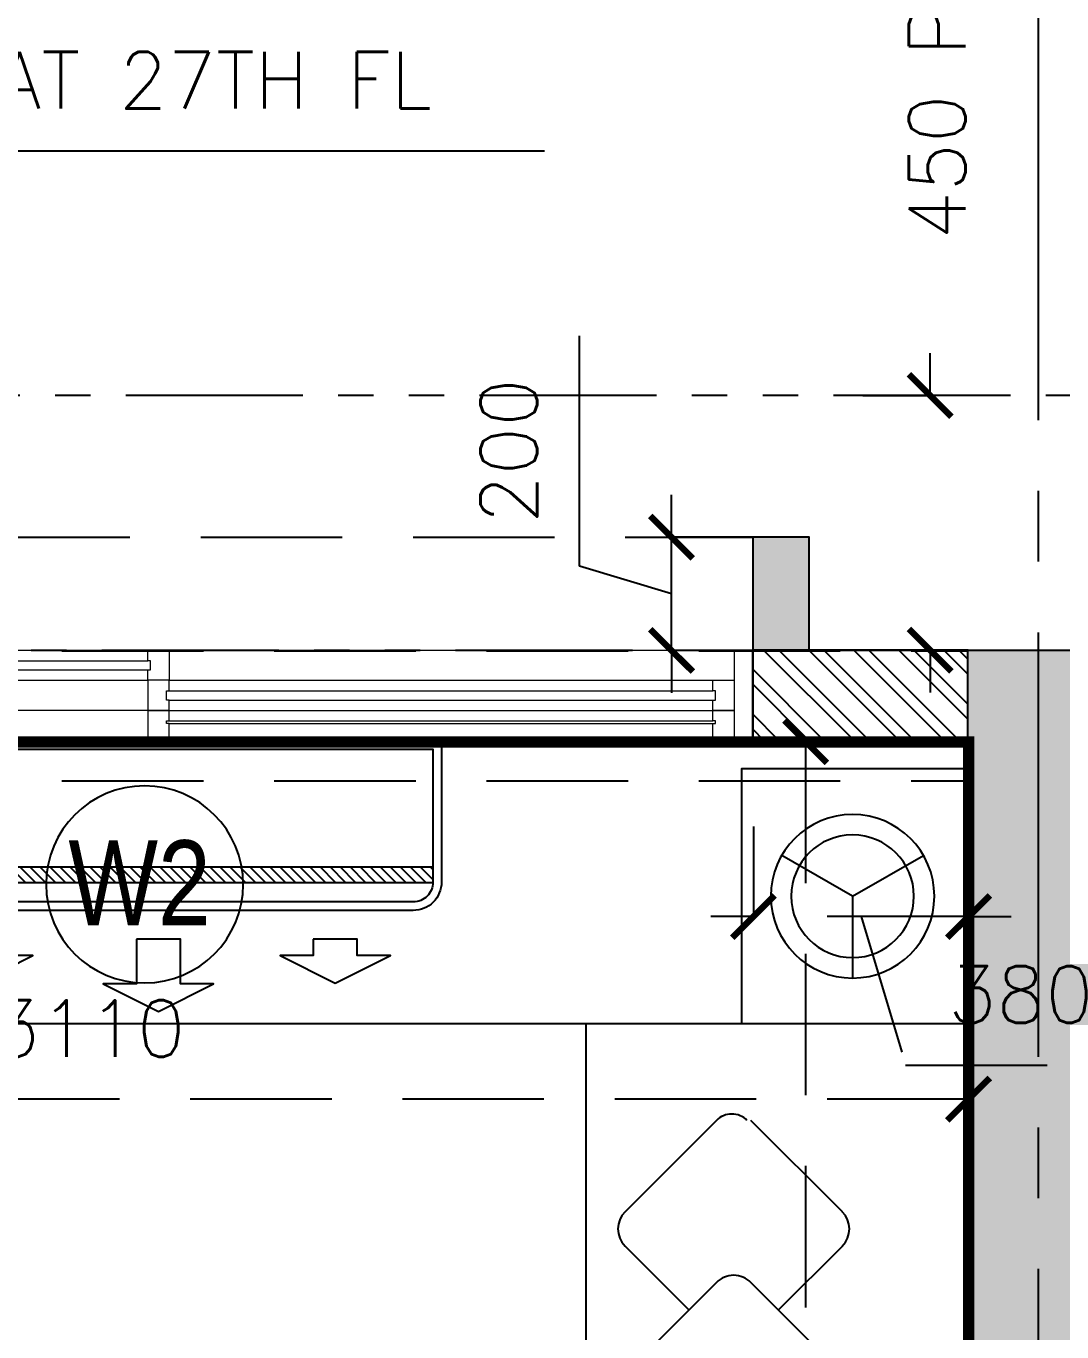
# Model space of a CAD drawing. Header units: millimetres. Extents: x 1135099 to 1230264, y -5736945 to -5695799.
# Drawn here: x 1211497 to 1213327, y -5702295 to -5699987 of the extents above; entities that cross this region are included whole.
import ezdxf
from ezdxf.enums import TextEntityAlignment as Align

# ---------------------------------------------------------------- set-up
doc = ezdxf.new("R2010")
doc.units = ezdxf.units.MM
doc.header["$LTSCALE"] = 1000
doc.header["$MEASUREMENT"] = 0
for name, pattern in [('$0$AUDIT_D_120904163729-0', [0]), ('$0$PHANTOM2', [1.25, 0.625, -0.125, 0.125, -0.125, 0.125, -0.125]), ('$2$AUDIT_D_120904163729-0', [0]), ('$5$HIDDEN', [0.375, 0.25, -0.125]), ('2BHK-A - BACK$1$AUDIT_D_120904163729-0', [0]), ('AUDIT_D_120904163729-0', [0]), ('T8(T9 IS SIMILAR) - DIMENSION & TEXTING$0$HIDDEN', [0.375, 0.25, -0.125]), ('T8(T9 IS SIMILAR) - TYPICAL FLOOR ELEVATION$1$AUDIT_D_120904163729-0', [0]), ('T8(T9 IS SIMILAR) - TYPICAL FLOOR ELEVATION$1$HIDDEN', [0.375, 0.25, -0.125]), ('T8(T9 IS SIMILAR)$0$$0$HIDDEN', [0.375, 0.25, -0.125]), ('T8_REFUGE COLUMNS$0$CENTER2', [1.125, 0.75, -0.125, 0.125, -0.125])]:
    doc.linetypes.add(name, pattern=pattern)
doc.layers.get('0').update_dxf_attribs({"linetype": 'AUDIT_D_120904163729-0'})
for name, color, linetype in [('$0$A-WALL-FEATURES', 6, '$0$AUDIT_D_120904163729-0'), ('$1$A-DIM', 1, '$2$AUDIT_D_120904163729-0'), ('2BHK-A - BACK$0$2BHK-A - FRONT$0$a-furniture', 8, 'Continuous'), ('2BHK-A - BACK$0$A-INDOOR UNIT', 30, 'Continuous'), ('2BHK-A - BACK$1$A-HATCH -160', 251, '2BHK-A - BACK$1$AUDIT_D_120904163729-0'), ('T8(T9 IS SIMILAR) - DIMENSION & TEXTING$0$A-DIMENSIONS', 2, 'T8(T9 IS SIMILAR) - DIMENSION & TEXTING$0$HIDDEN'), ('T8(T9 IS SIMILAR) - DIMENSION & TEXTING$1$a-window-no', 125, 'Continuous'), ('T8(T9 IS SIMILAR) - TYPICAL FLOOR ELEVATION$1$A-DIM', 1, 'T8(T9 IS SIMILAR) - TYPICAL FLOOR ELEVATION$1$AUDIT_D_120904163729-0'), ('T8(T9 IS SIMILAR) - TYPICAL FLOOR ELEVATION$1$A-WALL HATCH', 252, 'T8(T9 IS SIMILAR) - TYPICAL FLOOR ELEVATION$1$AUDIT_D_120904163729-0'), ('T8(T9 IS SIMILAR) - TYPICAL FLOOR ELEVATION$1$A-WALL-FEATURES', 6, 'T8(T9 IS SIMILAR) - TYPICAL FLOOR ELEVATION$1$AUDIT_D_120904163729-0'), ('T8(T9 IS SIMILAR)$0$S-BEAM', 20, 'T8(T9 IS SIMILAR)$0$$0$HIDDEN'), ('T8_REFUGE COLUMNS$0$A-CENTERLINE', 193, 'T8_REFUGE COLUMNS$0$CENTER2'), ('T8_REFUGE COLUMNS$1$A-RCC COLS', 3, 'Continuous'), ('T8_TYPICAL COLUMNS$0$A-RCC COLS', 3, 'Continuous')]:
    doc.layers.add(name, color=color, linetype=linetype)
for name, color, linetype, lineweight in [('2BHK-A - BACK$1$A-WALL- 160', 6, 'Continuous', 30), ('2BHK-A - BACK$1$Window', 4, 'Continuous', 20), ('T8(T9 IS SIMILAR)$0$D&W', 8, 'Continuous', 25)]:
    doc.layers.add(name, color=color, linetype=linetype, lineweight=lineweight)
doc.layers.add('A-RERA CARPET AREA', color=30, linetype='Continuous', plot=False)
doc.layers.add('T8_REFUGE COLUMNS$1$COL-HATCH', color=7, linetype='Continuous', lineweight=25, true_color=0xa3a3a3)
doc.styles.add('$6$Romans 1', font='romans.shx', dxfattribs={"height": 100})
doc.styles.add('T8(T9 IS SIMILAR) - DIMENSION & TEXTING$0$Romans 1', font='romans.shx', dxfattribs={"height": 100})
doc.styles.add('T8(T9 IS SIMILAR) - DIMENSION & TEXTING$1$LODHA STANDERD', font='sanss___.ttf')
doc.styles.add('T8(T9 IS SIMILAR) - TYPICAL FLOOR ELEVATION$1$Romans 1', font='romans.shx', dxfattribs={"height": 100})
doc.dimstyles.new('$2$ALPINE S', dxfattribs={"dimscale": 0, "dimtxt": 100, "dimasz": 75, "dimexe": 0, "dimexo": 0, "dimgap": 75, "dimtad": 1, "dimdec": 0, "dimzin": 0, "dimdsep": 46, "dimtxsty": '$6$Romans 1', "dimblk": '$6$_ArchTick', "dimcen": 0.09, "dimclrd": 256, "dimclre": 256, "dimclrt": 7, "dimadec": 0, "dimazin": 0, "dimtfac": 1, "dimtdec": 0, "dimtofl": 0, "dimtmove": 1, "dimatfit": 0, "dimldrblk": '$2$_Open90', "dimfxl": 1, "dimtolj": 1, "dimtzin": 0, "dimarcsym": 0})
doc.dimstyles.new('T8(T9 IS SIMILAR) - DIMENSION & TEXTING$0$ALPINE S', dxfattribs={"dimscale": 0, "dimtxt": 100, "dimasz": 75, "dimexe": 0, "dimexo": 0, "dimgap": 75, "dimtad": 1, "dimdec": 0, "dimzin": 0, "dimdsep": 46, "dimtxsty": 'T8(T9 IS SIMILAR) - DIMENSION & TEXTING$0$Romans 1', "dimblk": 'T8(T9 IS SIMILAR) - DIMENSION & TEXTING$0$_ArchTick', "dimcen": 0.09, "dimclrd": 256, "dimclre": 256, "dimclrt": 7, "dimadec": 0, "dimazin": 0, "dimtfac": 1, "dimtdec": 0, "dimtofl": 0, "dimtmove": 1, "dimatfit": 0, "dimldrblk": 'T8(T9 IS SIMILAR) - DIMENSION & TEXTING$0$_Open90', "dimfxl": 1, "dimtolj": 1, "dimtzin": 0, "dimarcsym": 0})
doc.dimstyles.new('T8(T9 IS SIMILAR) - TYPICAL FLOOR ELEVATION$1$ALPINE S', dxfattribs={"dimscale": 0, "dimtxt": 100, "dimasz": 75, "dimexe": 0, "dimexo": 0, "dimgap": 75, "dimtad": 1, "dimdec": 0, "dimzin": 0, "dimdsep": 46, "dimtxsty": 'T8(T9 IS SIMILAR) - TYPICAL FLOOR ELEVATION$1$Romans 1', "dimblk": 'T8(T9 IS SIMILAR) - TYPICAL FLOOR ELEVATION$1$_ArchTick', "dimcen": 0.09, "dimclrd": 256, "dimclre": 256, "dimclrt": 7, "dimadec": 0, "dimazin": 0, "dimtfac": 1, "dimtdec": 0, "dimtofl": 0, "dimtmove": 1, "dimatfit": 0, "dimldrblk": 'T8(T9 IS SIMILAR) - TYPICAL FLOOR ELEVATION$1$_Open90', "dimfxl": 1, "dimtolj": 1, "dimtzin": 0, "dimarcsym": 0})

# ---------------------------------------------------------------- blocks, each defined once
blk = doc.blocks.new('T8(T9 IS SIMILAR) - DIMENSION & TEXTING$1$WINDOW TAG')
at = {"layer": 'T8(T9 IS SIMILAR) - DIMENSION & TEXTING$1$a-window-no'}
blk.add_circle((0, 0), 174.1, dxfattribs=at)
at = {"layer": 'T8(T9 IS SIMILAR) - DIMENSION & TEXTING$1$a-window-no', "style": 'T8(T9 IS SIMILAR) - DIMENSION & TEXTING$1$LODHA STANDERD'}
blk.add_attdef('WINDOW', text='', height=150, dxfattribs=at).set_placement((11.3, 2.8), align=Align.MIDDLE_CENTER)
blk = doc.blocks.new('T8(T9 IS SIMILAR) - DIMENSION & TEXTING$0$_ArchTick')
at = {"color": 0, "linetype": 'ByBlock', "const_width": 0.15}
blk.add_lwpolyline([(-0.5, -0.5), (0.5, 0.5)], dxfattribs=at)
blk = doc.blocks.new('*D489')
at = {"layer": 'T8(T9 IS SIMILAR) - DIMENSION & TEXTING$0$A-DIMENSIONS', "linetype": 'T8(T9 IS SIMILAR) - DIMENSION & TEXTING$0$HIDDEN', "lineweight": -2, "transparency": 16777216}
for p, q in [((1212781.9, -5701401.4), (1212781.9, -5701560.6)), ((1213161.9, -5701401.4), (1213161.9, -5701560.6))]:
    blk.add_line(p, q, dxfattribs=at)
at = {"layer": 'T8(T9 IS SIMILAR) - DIMENSION & TEXTING$0$A-DIMENSIONS', "lineweight": -2, "transparency": 16777216}
for p, q in [((1212781.9, -5701560.6), (1212706.9, -5701560.6)), ((1213161.9, -5701560.6), (1212781.9, -5701560.6)), ((1212971.9, -5701560.6), (1213050.7, -5701823.1)), ((1213161.9, -5701560.6), (1213236.9, -5701560.6)), ((1213050.7, -5701823.1), (1213457.8, -5701823.1))]:
    blk.add_line(p, q, dxfattribs=at)
at = {"layer": 'T8(T9 IS SIMILAR) - DIMENSION & TEXTING$0$A-DIMENSIONS', "linetype": 'ByBlock', "lineweight": -2, "transparency": 16777216, "xscale": 75, "yscale": 75, "zscale": 75}
blk.add_blockref('T8(T9 IS SIMILAR) - DIMENSION & TEXTING$0$_ArchTick', (1212781.9, -5701560.6), dxfattribs=at)
at = {"layer": 'T8(T9 IS SIMILAR) - DIMENSION & TEXTING$0$A-DIMENSIONS', "linetype": 'ByBlock', "lineweight": -2, "transparency": 16777216, "xscale": 75, "yscale": 75, "zscale": 75, "rotation": 180}
blk.add_blockref('T8(T9 IS SIMILAR) - DIMENSION & TEXTING$0$_ArchTick', (1213161.9, -5701560.6), dxfattribs=at)
at = {"layer": 'T8(T9 IS SIMILAR) - DIMENSION & TEXTING$0$A-DIMENSIONS', "color": 7, "linetype": 'ByBlock', "transparency": 16777216, "insert": (1213254.2, -5701698.1), "char_height": 100, "attachment_point": 5, "style": 'T8(T9 IS SIMILAR) - DIMENSION & TEXTING$0$Romans 1'}
blk.add_mtext('\\A1;380', dxfattribs=at)
blk = doc.blocks.new('T8(T9 IS SIMILAR) - DIMENSION & TEXTING$0$_Open90')
at = {"color": 0, "linetype": 'ByBlock', "lineweight": -2}
for p, q in [((-0.5, 0.5), (0, 0)), ((0, 0), (-1, 0)), ((0, 0), (-0.5, -0.5))]:
    blk.add_line(p, q, dxfattribs=at)
blk = doc.blocks.new('*D491')
at = {"layer": 'T8(T9 IS SIMILAR) - DIMENSION & TEXTING$0$A-DIMENSIONS', "linetype": 'T8(T9 IS SIMILAR) - DIMENSION & TEXTING$0$HIDDEN', "lineweight": -2, "transparency": 16777216}
for p, q in [((1213016.9, -5701251.3), (1212874.1, -5701251.3)), ((1213016.9, -5705201.3), (1212874.1, -5705201.3))]:
    blk.add_line(p, q, dxfattribs=at)
at = {"layer": 'T8(T9 IS SIMILAR) - DIMENSION & TEXTING$0$A-DIMENSIONS', "lineweight": -2, "transparency": 16777216}
blk.add_line((1212874.1, -5701251.3), (1212874.1, -5705201.3), dxfattribs=at)
at = {"layer": 'T8(T9 IS SIMILAR) - DIMENSION & TEXTING$0$A-DIMENSIONS', "linetype": 'ByBlock', "lineweight": -2, "transparency": 16777216, "xscale": 75, "yscale": 75, "zscale": 75}
for p, rotation in [((1212874.1, -5701251.3), 90), ((1212874.1, -5705201.3), 270)]:
    blk.add_blockref('T8(T9 IS SIMILAR) - DIMENSION & TEXTING$0$_ArchTick', p, dxfattribs=dict(at, rotation=rotation))
at = {"layer": 'T8(T9 IS SIMILAR) - DIMENSION & TEXTING$0$A-DIMENSIONS', "color": 7, "linetype": 'ByBlock', "transparency": 16777216, "insert": (1212749.1, -5703226.3), "char_height": 100, "attachment_point": 5, "rotation": 90, "style": 'T8(T9 IS SIMILAR) - DIMENSION & TEXTING$0$Romans 1'}
blk.add_mtext('\\A1;3950', dxfattribs=at)
blk = doc.blocks.new('*D492')
at = {"layer": 'T8(T9 IS SIMILAR) - DIMENSION & TEXTING$0$A-DIMENSIONS', "linetype": 'T8(T9 IS SIMILAR) - DIMENSION & TEXTING$0$HIDDEN', "lineweight": -2, "transparency": 16777216}
for p, q in [((1210052.3, -5702110.8), (1210052.3, -5701883.4)), ((1213161.9, -5702110.8), (1213161.9, -5701883.4))]:
    blk.add_line(p, q, dxfattribs=at)
at = {"layer": 'T8(T9 IS SIMILAR) - DIMENSION & TEXTING$0$A-DIMENSIONS', "lineweight": -2, "transparency": 16777216}
blk.add_line((1213161.9, -5701883.4), (1210052.3, -5701883.4), dxfattribs=at)
at = {"layer": 'T8(T9 IS SIMILAR) - DIMENSION & TEXTING$0$A-DIMENSIONS', "linetype": 'ByBlock', "lineweight": -2, "transparency": 16777216, "xscale": 75, "yscale": 75, "zscale": 75, "rotation": 180}
blk.add_blockref('T8(T9 IS SIMILAR) - DIMENSION & TEXTING$0$_ArchTick', (1210052.3, -5701883.4), dxfattribs=at)
at = {"layer": 'T8(T9 IS SIMILAR) - DIMENSION & TEXTING$0$A-DIMENSIONS', "linetype": 'ByBlock', "lineweight": -2, "transparency": 16777216, "xscale": 75, "yscale": 75, "zscale": 75}
blk.add_blockref('T8(T9 IS SIMILAR) - DIMENSION & TEXTING$0$_ArchTick', (1213161.9, -5701883.4), dxfattribs=at)
at = {"layer": 'T8(T9 IS SIMILAR) - DIMENSION & TEXTING$0$A-DIMENSIONS', "color": 7, "linetype": 'ByBlock', "transparency": 16777216, "insert": (1211607.1, -5701758.4), "char_height": 100, "attachment_point": 5, "style": 'T8(T9 IS SIMILAR) - DIMENSION & TEXTING$0$Romans 1'}
blk.add_mtext('\\A1;3110', dxfattribs=at)
blk = doc.blocks.new('T8_REFUGE COLUMNS')
at = {"layer": 'T8_REFUGE COLUMNS$1$COL-HATCH', "linetype": 'ByBlock'}
h = blk.add_hatch(color=256, dxfattribs=at)
h.dxf.hatch_style = 1
h.paths.add_polyline_path([(1213162.1, -5701089.9), (1213412.1, -5701089.9), (1213412.1, -5705299.9), (1213162.1, -5705299.9)])
at = {"layer": 'T8_REFUGE COLUMNS$0$A-CENTERLINE'}
blk.add_line((1213287.1, -5728808.5), (1213287.1, -5698573.6), dxfattribs=at)
at = {"layer": 'T8_REFUGE COLUMNS$1$A-RCC COLS', "linetype": 'ByBlock'}
blk.add_lwpolyline([(1213162.1, -5701089.9), (1213412.1, -5701089.9), (1213412.1, -5705299.9), (1213162.1, -5705299.9)], close=True, dxfattribs=at)
blk = doc.blocks.new('T8_TYPICAL COLUMNS')
at = {"layer": 'T8_TYPICAL COLUMNS$0$A-RCC COLS', "linetype": 'ByBlock'}
blk.add_blockref('T8_REFUGE COLUMNS', (0, 0), dxfattribs=at)
blk = doc.blocks.new('2BHK-A - BACK$0$2100')
at = {"layer": '2BHK-A - BACK$1$Window', "color": 1, "lineweight": 13}
for p, q in [((1150876.5, -5693344.1), (1148842.5, -5693344.1)), ((1149840.7, -5693344.1), (1148880, -5693344.1)), ((1149840.7, -5693397.4), (1148880, -5693397.4)), ((1149840.7, -5693397.4), (1149878.2, -5693397.4)), ((1149878.2, -5693397.4), (1150876.5, -5693397.4)), ((1148842.5, -5693450.8), (1148842.5, -5693450.8)), ((1149840.7, -5693450.8), (1148880, -5693450.8)), ((1150839, -5693450.8), (1149878.2, -5693450.8)), ((1149840.7, -5693504.1), (1148842.5, -5693504.1)), ((1150839, -5693504.1), (1149878.2, -5693504.1))]:
    blk.add_line(p, q, dxfattribs=at)
at = {"layer": '2BHK-A - BACK$1$Window', "color": 5, "lineweight": 13}
for p, q in [((1149840.7, -5693374.4), (1148880, -5693374.4)), ((1149840.7, -5693378.9), (1148880, -5693378.9)), ((1149840.7, -5693416), (1148880, -5693416)), ((1149840.7, -5693432.2), (1148880, -5693432.2)), ((1150839, -5693469.3), (1149878.2, -5693469.3)), ((1150839, -5693485.5), (1149878.2, -5693485.5))]:
    blk.add_line(p, q, dxfattribs=at)
at = {"layer": '2BHK-A - BACK$1$Window', "color": 4, "lineweight": 13}
for points in [[(1148842.5, -5693344.1), (1148809.5, -5693344.1), (1148809.5, -5693504.1), (1148842.5, -5693504.1)], [(1148880, -5693378.9), (1148880, -5693397.4), (1148842.5, -5693397.4), (1148842.5, -5693344.1), (1148880, -5693344.1), (1148880, -5693374.4), (1148875.5, -5693374.4), (1148875.5, -5693378.9)], [(1149840.7, -5693378.9), (1149840.7, -5693397.4), (1149878.2, -5693397.4), (1149878.2, -5693344.1), (1149840.7, -5693344.1), (1149840.7, -5693374.4), (1149845.2, -5693374.4), (1149845.2, -5693378.9)], [(1150909.5, -5693344.1), (1150876.5, -5693344.1), (1150876.5, -5693504.1), (1150909.5, -5693504.1)], [(1148880, -5693432.2), (1148880, -5693450.8), (1148842.5, -5693450.8), (1148842.5, -5693397.4), (1148880, -5693397.4), (1148880, -5693416), (1148875.5, -5693416), (1148875.5, -5693432.2)], [(1149840.7, -5693432.2), (1149840.7, -5693450.8), (1149878.2, -5693450.8), (1149878.2, -5693397.4), (1149840.7, -5693397.4), (1149840.7, -5693416), (1149845.2, -5693416), (1149845.2, -5693432.2)], [(1149878.2, -5693485.5), (1149878.2, -5693504.1), (1149840.7, -5693504.1), (1149840.7, -5693450.8), (1149878.2, -5693450.8), (1149878.2, -5693469.3), (1149873.7, -5693469.3), (1149873.7, -5693485.5)], [(1150839, -5693485.5), (1150839, -5693504.1), (1150876.5, -5693504.1), (1150876.5, -5693450.8), (1150839, -5693450.8), (1150839, -5693469.3), (1150843.5, -5693469.3), (1150843.5, -5693485.5)]]:
    blk.add_lwpolyline(points, close=True, dxfattribs=at)
blk = doc.blocks.new('2BHK-A - BACK$0$2BHK-A - FRONT$0$a bed')
at = {"color": 0, "linetype": 'ByBlock', "extrusion": (1.06338e-09, -0.000260045, 1)}
for q in [(78.6, 2497.2), (328.9, 2497.3), (203.8, 2280.5)]:
    blk.add_line((203.8, 2425), q, dxfattribs=at)
at = {"color": 0, "linetype": 'ByBlock'}
for p, q in [((675, 2200, 0), (675, 737.5, 0)), ((221.8, 1867.4, 0), (383.5, 2029, 0)), ((444.1, 2029, 0), (605.8, 1867.4, 0)), ((334.7, 1693.9, 0), (221.8, 1806.8, 0)), ((605.8, 1806.8, 0), (492.9, 1693.9, 0)), ((221.8, 1581, 0), (383.5, 1742.6, 0)), ((444.1, 1742.6, 0), (605.8, 1581, 0))]:
    blk.add_line(p, q, dxfattribs=at)
blk.add_lwpolyline([(0, 2200), (0, 2650), (400, 2650), (400, 2200)], close=True, dxfattribs=at)
blk.add_lwpolyline([(0, 400), (2250, 400), (2250, 2200), (0, 2200), (0, 400)], dxfattribs=at)
at = {"color": 0, "linetype": 'ByBlock', "extrusion": (1.06338e-09, -0.000260045, 1)}
for radius in [144.5, 108.4]:
    blk.add_circle((203.8, 2425, -0.6), radius, dxfattribs=at)
at = {"color": 0, "linetype": 'ByBlock', "extrusion": (7.42612e-06, -2.34658e-07, -1)}
for centre, major_axis, start_param, end_param in [((417.2, 2002.1, 0), (-26.9, 26.9, 0), 6.283185, 7.853982), ((252.2, 1837.1, 0.7), (-30.3, 30.3, 0), 4.712389, 6.283185), ((575.4, 1837.1, 0.7), (30.3, 30.3, 0), 0, 1.570796), ((413.8, 1712.3, 0.7), (-30.3, 30.3, 0), 6.283185, 7.853982)]:
    blk.add_ellipse(centre, major_axis=major_axis, ratio=1, start_param=start_param, end_param=end_param, dxfattribs=at)
blk = doc.blocks.new('2BHK-A - BACK$0$1.5tr')
at = {"layer": '2BHK-A - BACK$0$A-INDOOR UNIT'}
h = blk.add_hatch(dxfattribs=at)
h.set_pattern_fill('ANSI31', color=3, scale=100, style=0)
h.paths.add_polyline_path([(222.8, 485), (251, 485), (251, -485), (222.8, -485)])
for points in [[(300, 450), (300, -450, -0.414214), (250, -500), (0, -500), (0, 500), (250, 500, -0.414214)], [(285, 450), (285, -450, -0.414214), (250, -485), (15, -485), (15, 485), (250, 485, -0.414214)]]:
    blk.add_lwpolyline(points, format="xyb", close=True, dxfattribs=at)
at = {"layer": '2BHK-A - BACK$0$A-INDOOR UNIT', "color": 3}
blk.add_lwpolyline([(222.8, 485), (251, 485), (251, -485), (222.8, -485)], close=True, dxfattribs=at)
at = {"layer": '2BHK-A - BACK$0$A-INDOOR UNIT', "color": 0, "ltscale": 300}
for points in [[(350.5, 273.3), (379.7, 273.3), (379.7, 214.8), (428.5, 312.3), (379.7, 409.8), (379.7, 351.3), (350.5, 351.3)], [(350.5, -39), (429.7, -39), (429.7, -97.5), (478.5, 0), (429.7, 97.5), (429.7, 39), (350.5, 39)], [(350.5, -358.3), (379.7, -358.3), (379.7, -416.8), (428.5, -319.3), (379.7, -221.8), (379.7, -280.3), (350.5, -280.3)]]:
    blk.add_lwpolyline(points, close=True, dxfattribs=at)
blk = doc.blocks.new('2BHK-A - BACK')
at = {"layer": '2BHK-A - BACK$1$A-HATCH -160', "linetype": 'ByBlock'}
h = blk.add_hatch(dxfattribs=at)
h.set_pattern_fill('ANSI32', color=256, scale=150)
h.paths.add_polyline_path([(1201862.5, -5701249.9), (1202492.1, -5701249.9), (1202492.1, -5701089.9), (1201862.5, -5701089.9)])
h.paths.add_polyline_path([(1199762.5, -5701090.3), (1199382.1, -5701090.3), (1199382.1, -5701249.9), (1199762.5, -5701249.9)])
at = {"layer": '2BHK-A - BACK$1$A-WALL- 160', "linetype": 'ByBlock'}
for p, q in [((1199382.1, -5701089.9), (1199762.5, -5701089.9)), ((1199762.5, -5701249.9), (1199762.5, -5701089.9)), ((1199382.1, -5701249.9), (1199762.5, -5701249.9))]:
    blk.add_line(p, q, dxfattribs=at)
at = {"layer": '2BHK-A - BACK$0$2BHK-A - FRONT$0$a-furniture', "extrusion": (4.84058e-05, 0.000523293, 1), "rotation": 359.9999999999999}
blk.add_blockref('2BHK-A - BACK$0$2BHK-A - FRONT$0$a bed', (1199382.4, -5703949.1, -2925.6), dxfattribs=at)
at = {"layer": '2BHK-A - BACK$0$A-INDOOR UNIT', "extrusion": (0, 0, -1), "zscale": -1, "rotation": 270}
blk.add_blockref('2BHK-A - BACK$0$1.5tr', (-1200812.4, -5701249.9), dxfattribs=at)
at = {"layer": '2BHK-A - BACK$1$A-WALL- 160', "linetype": 'ByBlock', "xscale": -1, "rotation": 180}
blk.add_blockref('2BHK-A - BACK$0$2100', (50953, -11394594), dxfattribs=at)
blk = doc.blocks.new('T8(T9 IS SIMILAR) - TYPICAL FLOOR ELEVATION$1$_ArchTick')
at = {"color": 0, "linetype": 'ByBlock', "const_width": 0.15}
blk.add_lwpolyline([(-0.5, -0.5), (0.5, 0.5)], dxfattribs=at)
blk = doc.blocks.new('*D780')
at = {"layer": 'T8(T9 IS SIMILAR) - TYPICAL FLOOR ELEVATION$1$A-DIM', "lineweight": -2, "transparency": 16777216}
for p, q in [((1212476.1, -5700941.6), (1212476.1, -5700534.4)), ((1212638.6, -5700890.3), (1212638.6, -5700815.3)), ((1212638.6, -5701090.3), (1212638.6, -5700890.3)), ((1212638.6, -5700990.3), (1212476.1, -5700941.6)), ((1212638.6, -5701090.3), (1212638.6, -5701165.3))]:
    blk.add_line(p, q, dxfattribs=at)
at = {"layer": 'T8(T9 IS SIMILAR) - TYPICAL FLOOR ELEVATION$1$A-DIM', "linetype": 'T8(T9 IS SIMILAR) - TYPICAL FLOOR ELEVATION$1$HIDDEN', "lineweight": -2, "transparency": 16777216}
for p, q in [((1212782, -5700890.3), (1212638.6, -5700890.3)), ((1212782, -5701090.3), (1212638.6, -5701090.3))]:
    blk.add_line(p, q, dxfattribs=at)
at = {"layer": 'T8(T9 IS SIMILAR) - TYPICAL FLOOR ELEVATION$1$A-DIM', "linetype": 'ByBlock', "lineweight": -2, "transparency": 16777216, "xscale": 75, "yscale": 75, "zscale": 75}
for p, rotation in [((1212638.6, -5700890.3), 270), ((1212638.6, -5701090.3), 90)]:
    blk.add_blockref('T8(T9 IS SIMILAR) - TYPICAL FLOOR ELEVATION$1$_ArchTick', p, dxfattribs=dict(at, rotation=rotation))
at = {"layer": 'T8(T9 IS SIMILAR) - TYPICAL FLOOR ELEVATION$1$A-DIM', "color": 7, "linetype": 'ByBlock', "transparency": 16777216, "insert": (1212351.1, -5700738), "char_height": 100, "attachment_point": 5, "rotation": 90, "style": 'T8(T9 IS SIMILAR) - TYPICAL FLOOR ELEVATION$1$Romans 1'}
blk.add_mtext('\\A1;200', dxfattribs=at)
blk = doc.blocks.new('T8(T9 IS SIMILAR) - TYPICAL FLOOR ELEVATION$1$_Open90')
at = {"color": 0, "linetype": 'ByBlock', "lineweight": -2}
for p, q in [((-0.5, 0.5), (0, 0)), ((0, 0), (-1, 0)), ((0, 0), (-0.5, -0.5))]:
    blk.add_line(p, q, dxfattribs=at)
blk = doc.blocks.new('$6$_ArchTick')
at = {"color": 0, "linetype": 'ByBlock', "const_width": 0.15}
blk.add_lwpolyline([(-0.5, -0.5), (0.5, 0.5)], dxfattribs=at)
blk = doc.blocks.new('*D144')
at = {"layer": '$1$A-DIM', "lineweight": -2, "transparency": 16777216}
for p, q in [((25270.2, 18274.3), (25637, 18592.2)), ((25637, 18592.2), (27582.2, 18592.2)), ((25120.2, 18274.3), (25045.2, 18274.3)), ((25120.2, 18274.3), (25420.2, 18274.3)), ((25420.2, 18274.3), (25495.2, 18274.3))]:
    blk.add_line(p, q, dxfattribs=at)
at = {"layer": '$1$A-DIM', "linetype": '$5$HIDDEN', "lineweight": -2, "transparency": 16777216}
for p, q in [((25120.2, 18151.8), (25120.2, 18274.3)), ((25420.2, 18151.8), (25420.2, 18274.3))]:
    blk.add_line(p, q, dxfattribs=at)
at = {"layer": '$1$A-DIM', "linetype": 'ByBlock', "lineweight": -2, "transparency": 16777216, "xscale": 75, "yscale": 75, "zscale": 75}
blk.add_blockref('$6$_ArchTick', (25120.2, 18274.3), dxfattribs=at)
at = {"layer": '$1$A-DIM', "linetype": 'ByBlock', "lineweight": -2, "transparency": 16777216, "xscale": 75, "yscale": 75, "zscale": 75, "rotation": 180}
blk.add_blockref('$6$_ArchTick', (25420.2, 18274.3), dxfattribs=at)
at = {"layer": '$1$A-DIM', "color": 7, "linetype": 'ByBlock', "transparency": 16777216, "insert": (26609.6, 18717.2), "char_height": 100, "attachment_point": 5, "style": '$6$Romans 1'}
blk.add_mtext('\\A1;300 PROJ. AT 27TH FL', dxfattribs=at)
blk = doc.blocks.new('$2$_Open90')
at = {"color": 0, "linetype": 'ByBlock', "lineweight": -2}
for p, q in [((-0.5, 0.5), (0, 0)), ((0, 0), (-1, 0)), ((0, 0), (-0.5, -0.5))]:
    blk.add_line(p, q, dxfattribs=at)
blk = doc.blocks.new('*D152')
at = {"layer": '$1$A-DIM', "lineweight": -2, "transparency": 16777216}
for p, q in [((28263.4, 18160), (28263.4, 18235)), ((28263.4, 17710), (28263.4, 17635))]:
    blk.add_line(p, q, dxfattribs=at)
at = {"layer": '$1$A-DIM', "linetype": '$5$HIDDEN', "lineweight": -2, "transparency": 16777216}
for p, q in [((28144.7, 18160), (28263.4, 18160)), ((28144.7, 17710), (28263.4, 17710))]:
    blk.add_line(p, q, dxfattribs=at)
at = {"layer": '$1$A-DIM', "linetype": 'ByBlock', "lineweight": -2, "transparency": 16777216, "xscale": 75, "yscale": 75, "zscale": 75}
for p, rotation in [((28263.4, 18160), 270), ((28263.4, 17710), 90)]:
    blk.add_blockref('$6$_ArchTick', p, dxfattribs=dict(at, rotation=rotation))
at = {"layer": '$1$A-DIM', "color": 7, "linetype": 'ByBlock', "transparency": 16777216, "insert": (28275.9, 19334.7), "char_height": 100, "attachment_point": 5, "rotation": 90, "style": '$6$Romans 1'}
blk.add_mtext('\\A1;450 PROJ. F2 AT PARAPET ', dxfattribs=at)
blk = doc.blocks.new('T8(T9 IS SIMILAR) - DIMENSION & TEXTING')
at = {"layer": 'T8(T9 IS SIMILAR) - DIMENSION & TEXTING$1$a-window-no'}
ref = blk.add_blockref('T8(T9 IS SIMILAR) - DIMENSION & TEXTING$1$WINDOW TAG', (1211706.4, -5701503.6), dxfattribs=dict(at, xscale=-1))
ref.add_attrib('WINDOW', 'W2', dxfattribs={"height": 150, "style": 'T8(T9 IS SIMILAR) - DIMENSION & TEXTING$1$LODHA STANDERD', "width": 0.8}).set_placement((1211697.5, -5701500.9), align=Align.MIDDLE_CENTER)
at = {"layer": 'T8(T9 IS SIMILAR) - DIMENSION & TEXTING$0$A-DIMENSIONS', "linetype": 'ByBlock'}
for base, p1, p2, angle, picture, middle in [((1212874.1, -5705201.3), (1213016.9, -5701251.3), (1213016.9, -5705201.3), 270, '*D491', (1212749.1, -5703226.3)), ((1212781.9, -5701560.6), (1213161.9, -5701401.4), (1212781.9, -5701401.4), 180, '*D489', (1213125.7, -5701698.1)), ((1210052.3, -5701883.4), (1213161.9, -5702110.8), (1210052.3, -5702110.8), 180, '*D492', (1211607.1, -5701758.4))]:
    dim = blk.add_linear_dim(base=base, p1=p1, p2=p2, angle=angle, dimstyle='T8(T9 IS SIMILAR) - DIMENSION & TEXTING$0$ALPINE S', override={"dimscale": 1, "dimfxl": 5, "dimarcsym": 1}, dxfattribs=at)
    dim.commit()
    dim.dimension.update_dxf_attribs({"geometry": picture, "text_midpoint": middle})
blk = doc.blocks.new('T8(T9 IS SIMILAR) - TYPICAL FLOOR ELEVATION')
at = {"layer": 'T8(T9 IS SIMILAR) - TYPICAL FLOOR ELEVATION$1$A-WALL HATCH', "linetype": 'ByBlock'}
h = blk.add_hatch(dxfattribs=at)
h.set_pattern_fill('ZIGZAG', color=256, scale=250)
h.set_pattern_definition([(0, (0, 0), (31.25, 31.25), [31.25, -31.25]), (90, (31.25, 0), (-31.25, 31.25), [31.25, -31.25])])
h.paths.add_polyline_path([(1186332.7, -5719983.5), (1186332.7, -5719683.5), (1186432.7, -5719683.5), (1186432.7, -5719883.5), (1186982.7, -5719883.5), (1186982.7, -5719523.5), (1187082.7, -5719523.5), (1187082.7, -5719983.5)])
h.paths.add_polyline_path([(1190232.7, -5719983.5), (1190232.7, -5719683.5), (1190132.7, -5719683.5), (1190132.7, -5719883.5), (1189582.7, -5719883.5), (1189582.7, -5719523.5), (1189482.7, -5719523.5), (1189482.7, -5719983.5)])
h.paths.add_polyline_path([(1190857.7, -5717933.5), (1190857.7, -5717733.5), (1190757.7, -5717733.5), (1190757.7, -5717933.5)])
h.paths.add_polyline_path([(1193357.7, -5717733.5), (1193357.7, -5717933.5), (1193257.7, -5717933.5), (1193257.7, -5717733.5)])
h.paths.add_polyline_path([(1196632.8, -5709938.8), (1196632.8, -5709738.8), (1196532.8, -5709738.8), (1196532.8, -5709938.8)])
h.paths.add_polyline_path([(1194132, -5709738.8), (1194132, -5709938.8), (1194032, -5709938.8), (1194032, -5709738.8)])
h.paths.add_polyline_path([(1195742.7, -5701889.7), (1196212.8, -5701889.7), (1196212.8, -5702349.7), (1196112.8, -5702349.7), (1196112.8, -5701989.7), (1195742.7, -5701989.7)])
h.paths.add_polyline_path([(1198312.8, -5702349.7), (1198312.8, -5701889.7), (1199132.6, -5701889.7), (1199132.6, -5701989.7), (1198412.8, -5701989.7), (1198412.8, -5702349.7)])
h.paths.add_polyline_path([(1199662.5, -5701090.3), (1199662.5, -5700890.3), (1199762.5, -5700890.3), (1199762.5, -5701090.3)])
h.paths.add_polyline_path([(1201862.6, -5700890.3), (1201862.6, -5701090.3), (1201962.6, -5701090.3), (1201962.6, -5700890.3)])
h.paths.add_polyline_path([(1210681.9, -5700890.3), (1210681.9, -5701090.3), (1210581.9, -5701090.3), (1210581.9, -5700890.3)])
h.paths.add_polyline_path([(1212882, -5701090.3), (1212882, -5700890.3), (1212782, -5700890.3), (1212782, -5701090.3)])
h.paths.add_polyline_path([(1214231.8, -5702349.7), (1214231.8, -5701889.7), (1213412.3, -5701889.7), (1213412.3, -5701989.7), (1214131.8, -5701989.7), (1214131.8, -5702349.7)])
h.paths.add_polyline_path([(1216801.9, -5701889.7), (1216331.8, -5701889.7), (1216331.8, -5702349.7), (1216431.8, -5702349.7), (1216431.8, -5701989.7), (1216801.9, -5701989.7)])
h.paths.add_polyline_path([(1215911.7, -5709938.8), (1215911.7, -5709738.8), (1216011.7, -5709738.8), (1216011.7, -5709938.8)])
h.paths.add_polyline_path([(1218412.5, -5709738.8), (1218412.5, -5709938.8), (1218512.5, -5709938.8), (1218512.5, -5709738.8)])
h.paths.add_polyline_path([(1221686.9, -5717933.5), (1221686.9, -5717733.5), (1221786.9, -5717733.5), (1221786.9, -5717933.5)])
h.paths.add_polyline_path([(1219186.9, -5717733.5), (1219186.9, -5717933.5), (1219286.9, -5717933.5), (1219286.9, -5717733.5)])
h.paths.add_polyline_path([(1222311.8, -5719983.5), (1222311.8, -5719683.5), (1222411.8, -5719683.5), (1222411.8, -5719883.5), (1222961.8, -5719883.5), (1222961.8, -5719523.5), (1223061.8, -5719523.5), (1223061.8, -5719983.5)])
h.paths.add_polyline_path([(1226211.8, -5719983.5), (1226211.8, -5719683.5), (1226111.8, -5719683.5), (1226111.8, -5719883.5), (1225561.8, -5719883.5), (1225561.8, -5719523.5), (1225461.8, -5719523.5), (1225461.8, -5719983.5)])
h.paths.add_polyline_path([(1217001.9, -5727584.6), (1216901.9, -5727584.6), (1216901.9, -5727784.6), (1216356.8, -5727784.6), (1216356.8, -5727424.6), (1216256.8, -5727424.6), (1216256.8, -5727884.6), (1217001.9, -5727884.6)])
h.paths.add_polyline_path([(1214156.8, -5727424.6), (1214056.8, -5727424.6), (1214056.8, -5727784.6), (1213412.3, -5727784.6), (1213412.3, -5727884.6), (1214156.8, -5727884.6)])
h.paths.add_polyline_path([(1210681.9, -5728884), (1210681.9, -5728684), (1210581.9, -5728684), (1210581.9, -5728884)])
h.paths.add_polyline_path([(1212882, -5728684), (1212882, -5728884), (1212782, -5728884), (1212782, -5728684)])
h.paths.add_polyline_path([(1201862.6, -5728884), (1201862.6, -5728684), (1201962.6, -5728684), (1201962.6, -5728884)])
h.paths.add_polyline_path([(1199662.5, -5728684), (1199662.5, -5728884), (1199762.5, -5728884), (1199762.5, -5728684)])
h.paths.add_polyline_path([(1198387.7, -5727424.6), (1198487.7, -5727424.6), (1198487.7, -5727784.6), (1199132.3, -5727784.6), (1199132.3, -5727884.6), (1198387.7, -5727884.6)])
h.paths.add_polyline_path([(1195542.6, -5727584.6), (1195642.6, -5727584.6), (1195642.6, -5727784.6), (1196187.7, -5727784.6), (1196187.7, -5727424.6), (1196287.7, -5727424.6), (1196287.7, -5727884.6), (1195542.6, -5727884.6)])
at = {"layer": 'T8(T9 IS SIMILAR) - TYPICAL FLOOR ELEVATION$1$A-WALL-FEATURES', "color": 8, "linetype": 'T8(T9 IS SIMILAR) - TYPICAL FLOOR ELEVATION$1$HIDDEN'}
blk.add_line((1210681.9, -5700890.3), (1212782, -5700890.3), dxfattribs=at)
at = {"layer": 'T8(T9 IS SIMILAR) - TYPICAL FLOOR ELEVATION$1$A-WALL-FEATURES', "linetype": 'ByBlock'}
blk.add_lwpolyline([(1212882, -5701090.3), (1212882, -5700890.3), (1212782, -5700890.3), (1212782, -5701090.3)], close=True, dxfattribs=at)
at = {"layer": 'T8(T9 IS SIMILAR) - TYPICAL FLOOR ELEVATION$1$A-DIM', "linetype": 'ByBlock'}
dim = blk.add_linear_dim(base=(1212638.6, -5700890.3), p1=(1212782, -5701090.3), p2=(1212782, -5700890.3), angle=90, dimstyle='T8(T9 IS SIMILAR) - TYPICAL FLOOR ELEVATION$1$ALPINE S', override={"dimscale": 1, "dimfxl": 5, "dimarcsym": 1}, dxfattribs=at)
dim.commit()
dim.dimension.update_dxf_attribs({"geometry": '*D780', "text_midpoint": (1212351.1, -5700866.6)})
blk = doc.blocks.new('T8(T9 IS SIMILAR)')
at = {"layer": 'T8(T9 IS SIMILAR)$0$D&W', "linetype": 'ByBlock', "xscale": -1}
blk.add_blockref('2BHK-A - BACK', (2412544.6, 0), dxfattribs=at)
at = {"layer": 'T8(T9 IS SIMILAR)$0$D&W', "linetype": 'ByBlock'}
blk.add_blockref('T8(T9 IS SIMILAR) - TYPICAL FLOOR ELEVATION', (0, 0), dxfattribs=at)
at = {"layer": 'T8(T9 IS SIMILAR)$0$S-BEAM'}
for p, q in [((1210061.7, -5701090.9, 0.5), (1213161.8, -5701090.9, -0.1)), ((1210061.7, -5701320.9, 0.5), (1213161.8, -5701320.9, -0.1))]:
    blk.add_line(p, q, dxfattribs=at)
at = {"layer": 'T8(T9 IS SIMILAR)$0$D&W', "linetype": 'ByBlock'}
blk.add_blockref('T8_TYPICAL COLUMNS', (0, 0), dxfattribs=at)
blk = doc.blocks.new('2ndflproj')
at = {"layer": '$1$A-DIM', "linetype": 'ByBlock'}
for base, p1, p2, angle, text, picture, middle in [((28263.4, 18160), (28144.7, 17710, -0.6), (28144.7, 18160, -0.7), 270, '<> PROJ. F2 AT PARAPET ', '*D152', (28400.9, 19334.7)), ((25420.2, 18274.3), (25120.2, 18151.8, 0), (25420.2, 18151.8), 180, '<> PROJ. AT 27TH FL', '*D144', (25712, 18592.2))]:
    dim = blk.add_linear_dim(base=base, p1=p1, p2=p2, angle=angle, text=text, dimstyle='$2$ALPINE S', override={"dimscale": 1, "dimfxl": 5, "dimarcsym": 1}, dxfattribs=at)
    dim.commit()
    dim.dimension.update_dxf_attribs({"geometry": picture, "text_midpoint": middle, "dimtype": 128})

msp = doc.modelspace()

# ---------------------------------------------------------------- linework, layer by layer
at = {"layer": '$0$A-WALL-FEATURES', "color": 1, "linetype": '$0$PHANTOM2', "ltscale": 0.5, "elevation": -0.7}
msp.add_lwpolyline([(1199130.7, -5701889.5), (1199130.7, -5701089.7), (1213410.7, -5701089.7), (1213410.7, -5701889.5), (1213860.7, -5701889.5), (1213860.7, -5700639.7), (1198680.7, -5700639.7), (1198680.7, -5701889.5)], close=True, dxfattribs=at)
at = {"layer": 'A-RERA CARPET AREA', "const_width": 20, "elevation": 0.3}
msp.add_lwpolyline([(1206357.1, -5710750.6), (1207457.2, -5710750.6), (1207457.2, -5710550.6), (1210812.5, -5710550.5), (1210812.5, -5708100.3), (1211628.1, -5708100.3), (1211628.1, -5707850.6), (1212107.3, -5707850.6), (1212107.4, -5706301.1), (1213457.1, -5706301.1), (1213457.1, -5707851.4), (1215907.3, -5707851.5), (1215907.3, -5706301), (1216807.7, -5706300.9), (1216807.6, -5702350.9), (1213161.9, -5702350.9), (1213161.9, -5701252), (1210057.2, -5701252), (1210057.2, -5702326), (1209282.4, -5702326), (1209282.3, -5702166), (1206657.2, -5702166), (1206657.2, -5702166), (1206357.2, -5702166)], close=True, dxfattribs=at)

# ---------------------------------------------------------------- next in the draw order: block references
at = {"linetype": 'ByBlock'}
msp.add_blockref('T8(T9 IS SIMILAR)', (-1.4, 0.2, -0.6), dxfattribs=at)

# ---------------------------------------------------------------- next in the draw order: block references
msp.add_blockref('T8(T9 IS SIMILAR) - DIMENSION & TEXTING', (0, 0), dxfattribs=at)

# ---------------------------------------------------------------- next in the draw order: block references
msp.add_blockref('2ndflproj', (1184830.7, -5718799.7, -0.6), dxfattribs=at)

doc.saveas('drawing.dxf')
